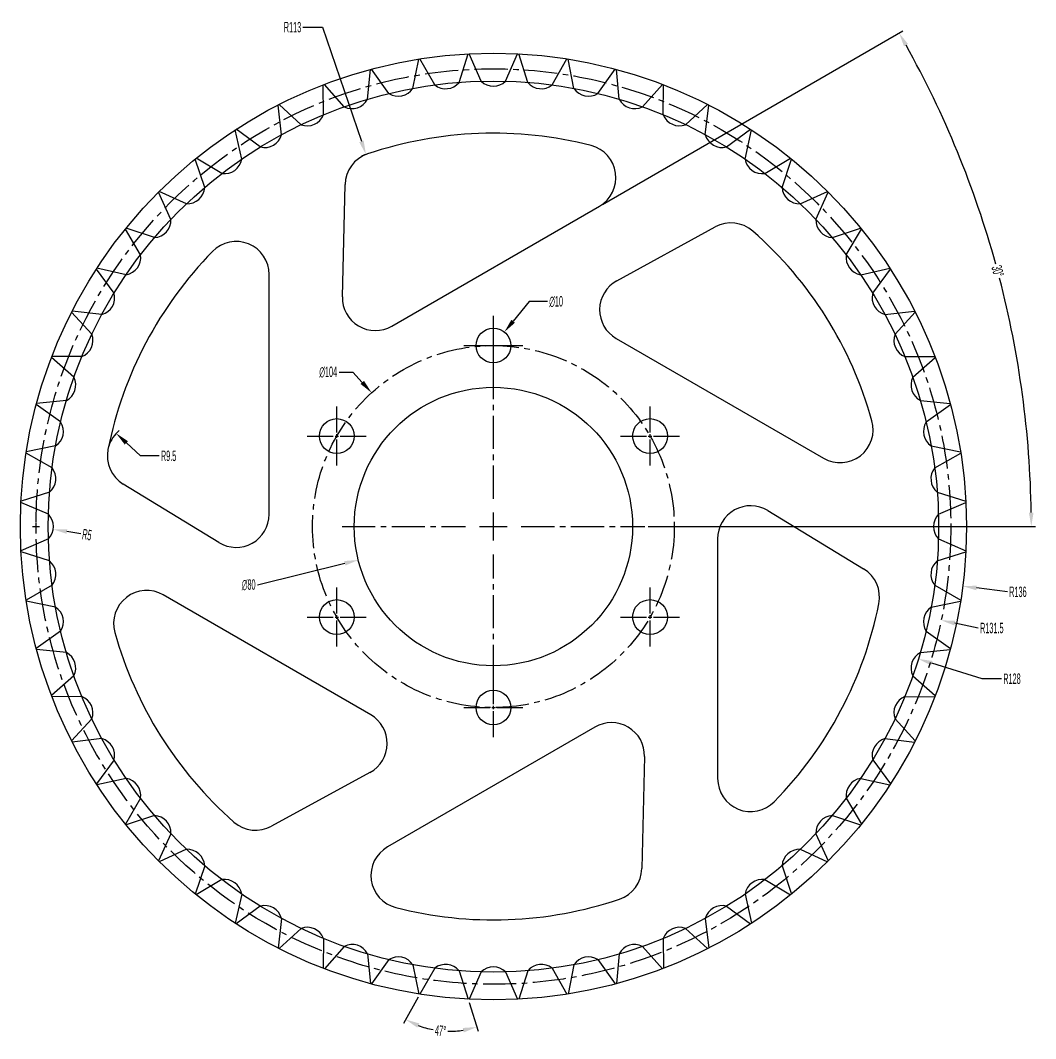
# Model space of a CAD drawing. Header units: millimetres. Extents: x 1568 to 31342, y 459 to 4403.
# Drawn here: x 15893.1 to 16185, y 4110.4 to 4402.9 of the extents above; entities that cross this region are included whole.
import ezdxf

# ---------------------------------------------------------------- set-up
doc = ezdxf.new("R2010")
doc.units = ezdxf.units.MM
doc.header["$LTSCALE"] = 0.5
doc.linetypes.add('CENTER2', pattern=[28.575, 19.05, -3.175, 3.175, -3.175])
doc.layers.add('centre line', color=3, linetype='CENTER2')
doc.layers.add('drawing', color=7, linetype='Continuous')
doc.styles.get("Standard").update_dxf_attribs({"font": 'arial.ttf', "width": 0.5})
doc.dimstyles.new('DARSHU2', dxfattribs={"dimtxt": 3, "dimasz": 4, "dimexe": 1.25, "dimexo": 1, "dimtad": 0, "dimtoh": 1, "dimdec": 1, "dimdsep": 46, "dimtxsty": 'Standard', "dimcen": 1, "dimclrd": 6, "dimclre": 6, "dimclrt": 6, "dimadec": 0, "dimazin": 0, "dimtfac": 1, "dimtdec": 1, "dimtofl": 0, "dimtmove": 0, "dimatfit": 3, "dimfxl": 1, "dimtfillclr": 256, "dimlwd": 25, "dimlwe": 25, "dimarcsym": 0})

# ---------------------------------------------------------------- blocks, each defined once
blk = doc.blocks.new('*U628')
at = {"layer": 'centre line', "color": 0, "linetype": 'CENTER2', "transparency": 16777216}
for p, q in [((0, 8), (0, 43.5)), ((-43.5, 0), (-8, 0)), ((8, 0), (43.5, 0)), ((0, -43.5), (0, -8))]:
    blk.add_line(p, q, dxfattribs=at)
at = {"layer": 'centre line', "color": 0, "linetype": 'Continuous', "transparency": 16777216}
for p, q in [((0, -4), (0, 4)), ((-4, 0), (4, 0))]:
    blk.add_line(p, q, dxfattribs=at)
blk = doc.blocks.new('*U629')
at = {"layer": 'centre line', "color": 0, "linetype": 'CENTER2', "transparency": 16777216}
for p, q in [((0, 1), (0, 8.5)), ((-8.5, 0), (-1, 0)), ((1, 0), (8.5, 0)), ((0, -8.5), (0, -1))]:
    blk.add_line(p, q, dxfattribs=at)
at = {"layer": 'centre line', "color": 0, "linetype": 'Continuous', "transparency": 16777216}
for p, q in [((-0.5, 0), (0.5, 0)), ((0, -0.5), (0, 0.5))]:
    blk.add_line(p, q, dxfattribs=at)
blk = doc.blocks.new('*U630')
at = {"layer": 'centre line', "color": 0, "linetype": 'CENTER2', "transparency": 16777216}
for p, q in [((0, 1), (0, 8.5)), ((-8.5, 0), (-1, 0)), ((1, 0), (8.5, 0)), ((0, -8.5), (0, -1))]:
    blk.add_line(p, q, dxfattribs=at)
at = {"layer": 'centre line', "color": 0, "linetype": 'Continuous', "transparency": 16777216}
for p, q in [((-0.5, 0), (0.5, 0)), ((0, -0.5), (0, 0.5))]:
    blk.add_line(p, q, dxfattribs=at)
blk = doc.blocks.new('*U631')
at = {"layer": 'centre line', "color": 0, "linetype": 'CENTER2', "transparency": 16777216}
for p, q in [((0, 1), (0, 8.5)), ((-8.5, 0), (-1, 0)), ((1, 0), (8.5, 0)), ((0, -8.5), (0, -1))]:
    blk.add_line(p, q, dxfattribs=at)
at = {"layer": 'centre line', "color": 0, "linetype": 'Continuous', "transparency": 16777216}
for p, q in [((-0.5, 0), (0.5, 0)), ((0, -0.5), (0, 0.5))]:
    blk.add_line(p, q, dxfattribs=at)
blk = doc.blocks.new('*U632')
at = {"layer": 'centre line', "color": 0, "linetype": 'CENTER2', "transparency": 16777216}
for p, q in [((0, 1), (0, 8.5)), ((-8.5, 0), (-1, 0)), ((1, 0), (8.5, 0)), ((0, -8.5), (0, -1))]:
    blk.add_line(p, q, dxfattribs=at)
at = {"layer": 'centre line', "color": 0, "linetype": 'Continuous', "transparency": 16777216}
for p, q in [((-0.5, 0), (0.5, 0)), ((0, -0.5), (0, 0.5))]:
    blk.add_line(p, q, dxfattribs=at)
blk = doc.blocks.new('*U633')
at = {"layer": 'centre line', "color": 0, "linetype": 'CENTER2', "transparency": 16777216}
for p, q in [((0, 1), (0, 8.5)), ((-8.5, 0), (-1, 0)), ((1, 0), (8.5, 0)), ((0, -8.5), (0, -1))]:
    blk.add_line(p, q, dxfattribs=at)
at = {"layer": 'centre line', "color": 0, "linetype": 'Continuous', "transparency": 16777216}
for p, q in [((-0.5, 0), (0.5, 0)), ((0, -0.5), (0, 0.5))]:
    blk.add_line(p, q, dxfattribs=at)
blk = doc.blocks.new('*U634')
at = {"layer": 'centre line', "color": 0, "linetype": 'CENTER2', "transparency": 16777216}
for p, q in [((0, 1), (0, 8.5)), ((-8.5, 0), (-1, 0)), ((1, 0), (8.5, 0)), ((0, -8.5), (0, -1))]:
    blk.add_line(p, q, dxfattribs=at)
at = {"layer": 'centre line', "color": 0, "linetype": 'Continuous', "transparency": 16777216}
for p, q in [((-0.5, 0), (0.5, 0)), ((0, -0.5), (0, 0.5))]:
    blk.add_line(p, q, dxfattribs=at)
blk = doc.blocks.new('*D635')
at = {"layer": 'centre line', "color": 6, "linetype": 'Continuous', "lineweight": 25, "transparency": 16777216}
for p, q in [((16060.42, 4350.05), (16146.82, 4399.93)), ((16073.59, 4257.52), (16184.98, 4257.52))]:
    blk.add_line(p, q, dxfattribs=at)
for start, end in [(15.4235, 29.1918), (0.8082, 14.5765)]:
    blk.add_arc((15900.16, 4257.52), 283.57, start, end, dxfattribs=at)
at = {"layer": 'centre line', "color": 6, "transparency": 16777216}
for points in [[(16147.13, 4395.5), (16148.29, 4396.16), (16145.74, 4399.3)], [(16184.37, 4261.52), (16183.04, 4261.51), (16183.73, 4257.52)]]:
    blk.add_solid(points, dxfattribs=at)
at = {"layer": 'Defpoints', "color": 0, "transparency": 16777216}
for p in [(16059.55, 4349.55), (15999.91, 4315.11), (16179.42, 4306.76), (16037.09, 4257.52), (16072.59, 4257.52)]:
    blk.add_point(p, dxfattribs=at)
at = {"layer": 'centre line', "color": 6, "transparency": 16777216, "insert": (16174.07, 4330.91), "char_height": 3, "attachment_point": 5, "rotation": 285}
blk.add_mtext('30°', dxfattribs=at)
blk = doc.blocks.new('*D636')
at = {"layer": 'centre line', "color": 6, "linetype": 'Continuous', "lineweight": 25, "transparency": 16777216}
for p, q in [((16007.49, 4122.29), (16003.25, 4114.79)), ((16022.1, 4120.76), (16024.69, 4112.54))]:
    blk.add_line(p, q, dxfattribs=at)
for start, end in [(249.3959, 259.27), (268.73, 278.6041)]:
    blk.add_arc((16016.56, 4138.32), 25.79, start, end, dxfattribs=at)
at = {"layer": 'centre line', "color": 6, "transparency": 16777216}
for points in [[(16007.2, 4113.58), (16007.77, 4114.79), (16003.86, 4115.88)], [(16020.27, 4113.47), (16020.57, 4112.18), (16024.32, 4113.73)]]:
    blk.add_solid(points, dxfattribs=at)
at = {"layer": 'Defpoints', "color": 0, "transparency": 16777216}
for p in [(16012.21, 4130.64), (16019.22, 4129.9), (16007.99, 4123.16), (16021.8, 4121.71), (16010.4, 4113.28)]:
    blk.add_point(p, dxfattribs=at)
at = {"layer": 'centre line', "color": 6, "transparency": 16777216, "insert": (16013.87, 4112.68), "char_height": 3, "attachment_point": 5, "rotation": 354}
blk.add_mtext('47°', dxfattribs=at)
blk = doc.blocks.new('*D637')
at = {"layer": 'centre line', "color": 6, "linetype": 'Continuous', "lineweight": 25, "transparency": 16777216}
for p, q in [((15974.33, 4400.98), (15979.91, 4400.98)), ((15979.91, 4400.98), (15991.15, 4368.2))]:
    blk.add_line(p, q, dxfattribs=at)
at = {"layer": 'centre line', "color": 6, "lineweight": 25, "transparency": 16777216}
for p, q in [((16028.09, 4257.52), (16030.09, 4257.52)), ((16029.09, 4256.52), (16029.09, 4258.52))]:
    blk.add_line(p, q, dxfattribs=at)
at = {"layer": 'centre line', "color": 6, "linetype": 'Continuous', "lineweight": 25, "transparency": 16777216}
blk.add_arc((16029.09, 4257.52), 113, 108.6901, 109.5546, dxfattribs=at)
at = {"layer": 'centre line', "color": 6, "transparency": 16777216}
blk.add_solid([(15991.78, 4368.41), (15990.52, 4367.98), (15992.45, 4364.41)], dxfattribs=at)
at = {"layer": 'Defpoints', "color": 0, "transparency": 16777216}
for p in [(15992.45, 4364.41), (16029.09, 4257.52)]:
    blk.add_point(p, dxfattribs=at)
at = {"layer": 'centre line', "color": 6, "transparency": 16777216, "insert": (15971.33, 4400.98), "char_height": 3, "attachment_point": 5}
blk.add_mtext('R113', dxfattribs=at)
blk = doc.blocks.new('*D638')
at = {"layer": 'centre line', "color": 6, "linetype": 'Continuous', "lineweight": 25, "transparency": 16777216}
for p, q in [((15927.6, 4277.82), (15923.57, 4281.56)), ((15932.99, 4277.82), (15927.6, 4277.82))]:
    blk.add_line(p, q, dxfattribs=at)
blk.add_arc((15927.6, 4277.82), 9.5, 129.6039, 162.6589, dxfattribs=at)
at = {"layer": 'centre line', "color": 6, "transparency": 16777216}
blk.add_solid([(15924.02, 4282.05), (15923.11, 4281.07), (15920.64, 4284.28)], dxfattribs=at)
at = {"layer": 'Defpoints', "color": 0, "transparency": 16777216}
for p in [(15920.64, 4284.28), (15927.6, 4277.82)]:
    blk.add_point(p, dxfattribs=at)
at = {"layer": 'centre line', "color": 6, "transparency": 16777216, "insert": (15935.71, 4277.82), "char_height": 3, "attachment_point": 5}
blk.add_mtext('R9.5', dxfattribs=at)
blk = doc.blocks.new('*D639')
at = {"layer": 'centre line', "color": 6, "lineweight": 25, "transparency": 16777216}
for p, q in [((16028.09, 4257.52), (16030.09, 4257.52)), ((16029.09, 4256.52), (16029.09, 4258.52))]:
    blk.add_line(p, q, dxfattribs=at)
at = {"layer": 'centre line', "color": 6, "linetype": 'Continuous', "lineweight": 25, "transparency": 16777216}
blk.add_line((16176.88, 4238.75), (16167.97, 4239.88), dxfattribs=at)
at = {"layer": 'centre line', "color": 6, "transparency": 16777216}
blk.add_solid([(16168.06, 4240.54), (16167.89, 4239.22), (16164.01, 4240.38)], dxfattribs=at)
at = {"layer": 'Defpoints', "color": 0, "transparency": 16777216}
for p in [(16029.09, 4257.52), (16164.01, 4240.38)]:
    blk.add_point(p, dxfattribs=at)
at = {"layer": 'centre line', "color": 6, "transparency": 16777216, "insert": (16179.88, 4238.75), "char_height": 3, "attachment_point": 5}
blk.add_mtext('R136', dxfattribs=at)
blk = doc.blocks.new('*D640')
at = {"layer": 'centre line', "color": 6, "lineweight": 25, "transparency": 16777216}
for p, q in [((16028.09, 4257.52), (16030.09, 4257.52)), ((16029.09, 4256.52), (16029.09, 4258.52))]:
    blk.add_line(p, q, dxfattribs=at)
at = {"layer": 'centre line', "color": 6, "linetype": 'Continuous', "lineweight": 25, "transparency": 16777216}
blk.add_line((16168.5, 4228.36), (16161.72, 4229.78), dxfattribs=at)
at = {"layer": 'centre line', "color": 6, "transparency": 16777216}
blk.add_solid([(16161.86, 4230.43), (16161.58, 4229.12), (16157.8, 4230.59)], dxfattribs=at)
at = {"layer": 'Defpoints', "color": 0, "transparency": 16777216}
for p in [(16029.09, 4257.52), (16157.8, 4230.59)]:
    blk.add_point(p, dxfattribs=at)
at = {"layer": 'centre line', "color": 6, "transparency": 16777216, "insert": (16172.38, 4228.36), "char_height": 3, "attachment_point": 5}
blk.add_mtext('R131.5', dxfattribs=at)
blk = doc.blocks.new('*D641')
at = {"layer": 'centre line', "color": 6, "lineweight": 25, "transparency": 16777216}
for p, q in [((16028.09, 4257.52), (16030.09, 4257.52)), ((16029.09, 4256.52), (16029.09, 4258.52))]:
    blk.add_line(p, q, dxfattribs=at)
at = {"layer": 'centre line', "color": 6, "linetype": 'Continuous', "lineweight": 25, "transparency": 16777216}
for p, q in [((16169.59, 4213.78), (16155.12, 4218.28)), ((16175.17, 4213.78), (16169.59, 4213.78))]:
    blk.add_line(p, q, dxfattribs=at)
at = {"layer": 'centre line', "color": 6, "transparency": 16777216}
blk.add_solid([(16155.32, 4218.92), (16154.93, 4217.65), (16151.3, 4219.47)], dxfattribs=at)
at = {"layer": 'Defpoints', "color": 0, "transparency": 16777216}
for p in [(16029.09, 4257.52), (16151.3, 4219.47)]:
    blk.add_point(p, dxfattribs=at)
at = {"layer": 'centre line', "color": 6, "transparency": 16777216, "insert": (16178.17, 4213.78), "char_height": 3, "attachment_point": 5}
blk.add_mtext('R128', dxfattribs=at)
blk = doc.blocks.new('*D642')
at = {"layer": 'centre line', "color": 6, "lineweight": 25, "transparency": 16777216}
for p, q in [((15896.59, 4257.52), (15898.59, 4257.52)), ((15897.59, 4256.52), (15897.59, 4258.52))]:
    blk.add_line(p, q, dxfattribs=at)
at = {"layer": 'centre line', "color": 6, "linetype": 'Continuous', "lineweight": 25, "transparency": 16777216}
blk.add_line((15910.43, 4255.46), (15906.48, 4256.09), dxfattribs=at)
at = {"layer": 'centre line', "color": 6, "transparency": 16777216}
blk.add_solid([(15906.58, 4256.75), (15906.37, 4255.43), (15902.53, 4256.73)], dxfattribs=at)
at = {"layer": 'Defpoints', "color": 0, "transparency": 16777216}
for p in [(15897.59, 4257.52), (15902.53, 4256.73)]:
    blk.add_point(p, dxfattribs=at)
at = {"layer": 'centre line', "color": 6, "transparency": 16777216, "insert": (15912.24, 4255.17), "char_height": 3, "attachment_point": 5, "rotation": 350.8887}
blk.add_mtext('R5', dxfattribs=at)
blk = doc.blocks.new('*D643')
at = {"layer": 'centre line', "color": 6, "lineweight": 25, "transparency": 16777216}
for p, q in [((16028.09, 4257.52), (16030.09, 4257.52)), ((16029.09, 4256.52), (16029.09, 4258.52))]:
    blk.add_line(p, q, dxfattribs=at)
at = {"layer": 'centre line', "color": 6, "linetype": 'Continuous', "lineweight": 25, "transparency": 16777216}
blk.add_line((15961.24, 4240.76), (15986.37, 4246.96), dxfattribs=at)
at = {"layer": 'centre line', "color": 6, "transparency": 16777216}
blk.add_solid([(15986.21, 4247.61), (15986.53, 4246.32), (15990.26, 4247.92)], dxfattribs=at)
at = {"layer": 'Defpoints', "color": 0, "transparency": 16777216}
for p in [(16067.92, 4267.11), (15990.26, 4247.92)]:
    blk.add_point(p, dxfattribs=at)
at = {"layer": 'centre line', "color": 6, "transparency": 16777216, "insert": (15958.73, 4240.76), "char_height": 3, "attachment_point": 5}
blk.add_mtext('∅80', dxfattribs=at)
blk = doc.blocks.new('*D644')
at = {"layer": 'centre line', "color": 6, "linetype": 'Continuous', "lineweight": 25, "transparency": 16777216}
for p, q in [((15984.7, 4301.89), (15988.7, 4301.89)), ((15988.7, 4301.89), (15991.39, 4298.93))]:
    blk.add_line(p, q, dxfattribs=at)
at = {"layer": 'centre line', "color": 6, "lineweight": 25, "transparency": 16777216}
for p, q in [((16028.09, 4257.52), (16030.09, 4257.52)), ((16029.09, 4256.52), (16029.09, 4258.52))]:
    blk.add_line(p, q, dxfattribs=at)
at = {"layer": 'centre line', "color": 6, "transparency": 16777216}
blk.add_solid([(15991.88, 4299.38), (15990.9, 4298.48), (15994.08, 4295.97)], dxfattribs=at)
at = {"layer": 'Defpoints', "color": 0, "transparency": 16777216}
for p in [(15994.08, 4295.97), (16064.09, 4219.06)]:
    blk.add_point(p, dxfattribs=at)
at = {"layer": 'centre line', "color": 6, "transparency": 16777216, "insert": (15981.6, 4301.89), "char_height": 3, "attachment_point": 5}
blk.add_mtext('∅104', dxfattribs=at)
blk = doc.blocks.new('*D645')
at = {"layer": 'centre line', "color": 6, "linetype": 'Continuous', "lineweight": 25, "transparency": 16777216}
for p, q in [((16039.35, 4322.14), (16034.77, 4316.5)), ((16044.61, 4322.14), (16039.35, 4322.14))]:
    blk.add_line(p, q, dxfattribs=at)
at = {"layer": 'centre line', "color": 6, "lineweight": 25, "transparency": 16777216}
for p, q in [((16028.09, 4309.52), (16030.09, 4309.52)), ((16029.09, 4308.52), (16029.09, 4310.52))]:
    blk.add_line(p, q, dxfattribs=at)
at = {"layer": 'centre line', "color": 6, "transparency": 16777216}
blk.add_solid([(16034.25, 4316.92), (16035.28, 4316.08), (16032.24, 4313.4)], dxfattribs=at)
at = {"layer": 'Defpoints', "color": 0, "transparency": 16777216}
for p in [(16032.24, 4313.4), (16025.94, 4305.64)]:
    blk.add_point(p, dxfattribs=at)
at = {"layer": 'centre line', "color": 6, "transparency": 16777216, "insert": (16047.12, 4322.14), "char_height": 3, "attachment_point": 5}
blk.add_mtext('∅10', dxfattribs=at)

msp = doc.modelspace()

# ---------------------------------------------------------------- linework, layer by layer
at = {"layer": 'centre line'}
for radius in [131.5, 52]:
    msp.add_circle((16029.09, 4257.518), radius, dxfattribs=at)
at = {"layer": 'drawing'}
for p, q in [((16005.932, 4383.405), (16007.644, 4391.816)), ((16012.212, 4384.4), (16007.985, 4391.87)), ((16019.218, 4385.136), (16021.799, 4393.322)), ((16025.567, 4385.469), (16022.145, 4393.34)), ((16032.612, 4385.469), (16036.034, 4393.34)), ((16038.961, 4385.136), (16036.38, 4393.322)), ((16045.967, 4384.4), (16050.194, 4391.87)), ((16052.247, 4383.405), (16050.535, 4391.816)), ((15992.9, 4380.295), (15993.723, 4388.839)), ((15999.041, 4381.941), (15994.057, 4388.928)), ((16059.138, 4381.941), (16064.122, 4388.928)), ((16065.279, 4380.295), (16064.456, 4388.839)), ((15980.265, 4375.84), (15980.19, 4384.422)), ((15986.2, 4378.118), (15980.513, 4384.546)), ((16071.979, 4378.118), (16077.666, 4384.546)), ((16077.914, 4375.84), (16077.989, 4384.422)), ((15968.164, 4370.088), (15967.193, 4378.616)), ((15973.829, 4372.974), (15967.501, 4378.773)), ((16084.35, 4372.974), (16090.678, 4378.773)), ((16090.015, 4370.088), (16090.986, 4378.616)), ((15956.731, 4363.103), (15954.874, 4371.482)), ((15962.063, 4366.565), (15955.164, 4371.671)), ((16096.116, 4366.565), (16103.015, 4371.671)), ((16101.448, 4363.103), (16103.305, 4371.482)), ((15946.091, 4354.961), (15943.368, 4363.1)), ((15951.032, 4358.962), (15943.636, 4363.318)), ((16107.147, 4358.962), (16114.543, 4363.318)), ((16112.088, 4354.961), (16114.811, 4363.1)), ((15936.36, 4345.752), (15932.801, 4353.562)), ((15940.855, 4350.247), (15933.045, 4353.806)), ((15985.66, 4323.562), (15986.426, 4355.785)), ((16117.324, 4350.247), (16125.134, 4353.806)), ((16121.819, 4345.752), (16125.378, 4353.562)), ((15999.907, 4315.109), (16059.552, 4349.545)), ((15927.645, 4335.575), (15923.289, 4342.971)), ((15931.646, 4340.516), (15923.507, 4343.239)), ((16064.571, 4328.151), (16092.86, 4343.599)), ((16126.533, 4340.516), (16134.672, 4343.239)), ((16130.534, 4335.575), (16134.89, 4342.971)), ((15920.042, 4324.544), (15914.936, 4331.443)), ((15923.504, 4329.876), (15915.125, 4331.733)), ((15964.622, 4261.041), (15964.622, 4329.913)), ((16134.675, 4329.876), (16143.054, 4331.733)), ((16138.138, 4324.544), (16143.243, 4331.443)), ((15913.633, 4312.778), (15907.834, 4319.106)), ((15916.519, 4318.443), (15907.991, 4319.414)), ((16141.66, 4318.443), (16150.188, 4319.414)), ((16144.546, 4312.778), (16150.345, 4319.106)), ((16064.374, 4311.586), (16124.019, 4277.15)), ((15910.767, 4306.342), (15902.185, 4306.417)), ((16147.412, 4306.342), (16155.994, 4306.417)), ((15908.489, 4300.407), (15902.061, 4306.094)), ((16149.69, 4300.407), (16156.118, 4306.094)), ((15904.666, 4287.566), (15897.679, 4292.55)), ((15906.312, 4293.707), (15897.768, 4292.884)), ((16151.867, 4293.707), (16160.411, 4292.884)), ((16153.513, 4287.566), (16160.5, 4292.55)), ((15903.202, 4280.675), (15894.791, 4278.963)), ((16154.977, 4280.675), (16163.388, 4278.963)), ((15902.207, 4274.395), (15894.737, 4278.622)), ((16155.972, 4274.395), (16163.442, 4278.622)), ((15950.178, 4252.929), (15922.655, 4269.703)), ((15901.471, 4267.389), (15893.285, 4264.808)), ((16156.708, 4267.389), (16164.894, 4264.808)), ((15901.138, 4261.04), (15893.267, 4264.462)), ((16157.041, 4261.04), (16164.912, 4264.462)), ((16108.001, 4262.106), (16135.524, 4245.332)), ((15901.138, 4253.995), (15893.267, 4250.573)), ((16093.557, 4253.994), (16093.557, 4185.122)), ((16157.041, 4253.995), (16164.912, 4250.573)), ((15901.471, 4247.646), (15893.285, 4250.227)), ((16156.708, 4247.646), (16164.894, 4250.227)), ((15902.207, 4240.64), (15894.737, 4236.413)), ((16155.972, 4240.64), (16163.442, 4236.413)), ((15903.202, 4234.36), (15894.791, 4236.072)), ((15993.805, 4203.449), (15934.16, 4237.885)), ((16154.977, 4234.36), (16163.388, 4236.072)), ((15904.666, 4227.469), (15897.679, 4222.485)), ((16153.513, 4227.469), (16160.5, 4222.485)), ((15906.312, 4221.328), (15897.768, 4222.151)), ((16151.867, 4221.328), (16160.411, 4222.151)), ((15908.489, 4214.628), (15902.061, 4208.941)), ((16149.69, 4214.628), (16156.118, 4208.941)), ((15910.767, 4208.693), (15902.185, 4208.618)), ((16147.412, 4208.693), (16155.994, 4208.618)), ((15913.633, 4202.257), (15907.834, 4195.929)), ((16144.546, 4202.257), (16150.345, 4195.929)), ((16058.272, 4199.926), (15998.627, 4165.49)), ((15916.519, 4196.592), (15907.991, 4195.621)), ((16141.66, 4196.592), (16150.188, 4195.621)), ((15920.042, 4190.491), (15914.936, 4183.592)), ((16072.519, 4191.473), (16071.753, 4159.25)), ((16138.138, 4190.491), (16143.243, 4183.592)), ((15993.608, 4186.884), (15965.319, 4171.436)), ((15923.504, 4185.159), (15915.125, 4183.302)), ((16134.675, 4185.159), (16143.054, 4183.302)), ((15927.645, 4179.46), (15923.289, 4172.064)), ((16130.534, 4179.46), (16134.89, 4172.064)), ((15931.646, 4174.519), (15923.507, 4171.796)), ((16126.533, 4174.519), (16134.672, 4171.796)), ((15936.36, 4169.283), (15932.801, 4161.473)), ((16121.819, 4169.283), (16125.378, 4161.473)), ((15940.855, 4164.788), (15933.045, 4161.229)), ((16117.324, 4164.788), (16125.134, 4161.229)), ((15946.091, 4160.074), (15943.368, 4151.935)), ((16112.088, 4160.074), (16114.811, 4151.935)), ((15951.032, 4156.073), (15943.636, 4151.717)), ((16107.147, 4156.073), (16114.543, 4151.717)), ((15956.731, 4151.932), (15954.874, 4143.553)), ((16101.448, 4151.932), (16103.305, 4143.553)), ((15962.063, 4148.47), (15955.164, 4143.364)), ((16096.116, 4148.47), (16103.015, 4143.364)), ((15968.164, 4144.947), (15967.193, 4136.419)), ((16090.015, 4144.947), (16090.986, 4136.419)), ((15973.829, 4142.061), (15967.501, 4136.262)), ((16084.35, 4142.061), (16090.678, 4136.262)), ((15980.265, 4139.195), (15980.19, 4130.613)), ((15986.2, 4136.917), (15980.513, 4130.489)), ((16071.979, 4136.917), (16077.666, 4130.489)), ((16077.914, 4139.195), (16077.989, 4130.613)), ((15992.9, 4134.74), (15993.723, 4126.196)), ((16065.279, 4134.74), (16064.456, 4126.196)), ((15999.041, 4133.094), (15994.057, 4126.107)), ((16005.932, 4131.63), (16007.644, 4123.219)), ((16052.247, 4131.63), (16050.535, 4123.219)), ((16059.138, 4133.094), (16064.122, 4126.107)), ((16012.212, 4130.635), (16007.985, 4123.165)), ((16019.218, 4129.899), (16021.799, 4121.713)), ((16025.567, 4129.566), (16022.145, 4121.695)), ((16032.612, 4129.566), (16036.034, 4121.695)), ((16038.961, 4129.899), (16036.38, 4121.713)), ((16045.967, 4130.635), (16050.194, 4123.165))]:
    msp.add_line(p, q, dxfattribs=at)
for centre, radius in [((16029.09, 4257.518), 136), ((16029.09, 4257.518), 128), ((16029.09, 4309.518), 5), ((16029.09, 4257.518), 40), ((15984.056, 4283.518), 5), ((16074.123, 4283.518), 5), ((15984.056, 4231.518), 5), ((16074.123, 4231.518), 5), ((16029.09, 4205.518), 5)]:
    msp.add_circle(centre, radius, dxfattribs=at)
for centre, radius, start, end in [((16029.09, 4389.018), 5, 225.21017, 314.78983), ((16001.749, 4386.144), 5, 237.21017, 326.78983), ((16015.344, 4388.297), 5, 231.21017, 320.78983), ((16042.835, 4388.297), 5, 219.21017, 308.78983), ((16056.43, 4386.144), 5, 213.21017, 302.78983), ((15988.454, 4382.581), 5, 243.21017, 332.78983), ((16069.725, 4382.581), 5, 207.21017, 296.78983), ((15975.604, 4377.649), 5, 249.21017, 338.78983), ((16082.575, 4377.649), 5, 201.21017, 290.78983), ((15963.34, 4371.4), 5, 255.21017, 344.78983), ((16029.09, 4257.518), 113, 75.61522, 108.69008), ((16094.84, 4371.4), 5, 195.21017, 284.78983), ((16054.802, 4357.773), 9.5, 300, 75.61522), ((15951.796, 4363.903), 5, 261.21017, 350.78983), ((15995.923, 4355.56), 9.5, 108.69008, 178.63811), ((16106.383, 4363.903), 5, 189.21017, 278.78983), ((15941.099, 4355.241), 5, 267.21017, 356.78983), ((16117.08, 4355.241), 5, 183.21017, 272.78983), ((15931.366, 4345.508), 5, 273.21017, 2.78983), ((16097.413, 4335.262), 9.5, 48.69008, 118.63811), ((16126.813, 4345.508), 5, 177.21017, 266.78983), ((16029.09, 4257.518), 113, 15.61522, 48.69008), ((15955.122, 4329.913), 9.5, 0, 135.61522), ((16029.09, 4257.518), 113, 135.61522, 168.69008), ((15922.704, 4334.811), 5, 279.21017, 8.78983), ((16135.475, 4334.811), 5, 171.21017, 260.78983), ((16069.124, 4319.813), 9.5, 118.63811, 240), ((15915.207, 4323.268), 5, 285.21017, 14.78983), ((16142.972, 4323.268), 5, 165.21017, 254.78983), ((15995.157, 4323.336), 9.5, 178.63811, 300), ((15908.958, 4311.003), 5, 291.21017, 20.78983), ((16149.221, 4311.003), 5, 159.21017, 248.78983), ((15904.026, 4298.153), 5, 297.21017, 26.78983), ((16154.153, 4298.153), 5, 153.21017, 242.78983), ((15900.463, 4284.858), 5, 303.21017, 32.78983), ((16128.769, 4285.377), 9.5, 240, 15.61522), ((16157.716, 4284.858), 5, 147.21017, 236.78983), ((15927.599, 4277.816), 9.5, 168.69008, 238.63811), ((15898.31, 4271.263), 5, 309.21017, 38.78983), ((16159.869, 4271.263), 5, 141.21017, 230.78983), ((16103.057, 4253.994), 9.5, 58.63811, 180), ((15897.59, 4257.518), 5, 315.21017, 44.78983), ((15955.122, 4261.041), 9.5, 238.63811, 0), ((16160.59, 4257.518), 5, 135.21017, 224.78983), ((15898.31, 4243.772), 5, 321.21017, 50.78983), ((16130.58, 4237.219), 9.5, 348.69008, 58.63811), ((16159.869, 4243.772), 5, 129.21017, 218.78983), ((15929.41, 4229.658), 9.5, 60, 195.61522), ((15900.463, 4230.177), 5, 327.21017, 56.78983), ((16029.09, 4257.518), 113, 315.61522, 348.69008), ((16157.716, 4230.177), 5, 123.21017, 212.78983), ((16029.09, 4257.518), 113, 195.61522, 228.69008), ((15904.026, 4216.882), 5, 333.21017, 62.78983), ((16154.153, 4216.882), 5, 117.21017, 206.78983), ((15908.958, 4204.032), 5, 339.21017, 68.78983), ((16149.221, 4204.032), 5, 111.21017, 200.78983), ((15989.055, 4195.222), 9.5, 298.63811, 60), ((16063.022, 4191.699), 9.5, 358.63811, 120), ((15915.207, 4191.768), 5, 345.21017, 74.78983), ((16142.972, 4191.768), 5, 105.21017, 194.78983), ((15922.704, 4180.224), 5, 351.21017, 80.78983), ((16103.057, 4185.122), 9.5, 180, 315.61522), ((16135.475, 4180.224), 5, 99.21017, 188.78983), ((15931.366, 4169.527), 5, 357.21017, 86.78983), ((15960.766, 4179.773), 9.5, 228.69008, 298.63811), ((16126.813, 4169.527), 5, 93.21017, 182.78983), ((15941.099, 4159.794), 5, 3.21017, 92.78983), ((16003.377, 4157.262), 9.5, 120, 255.61522), ((16117.08, 4159.794), 5, 87.21017, 176.78983), ((16062.256, 4159.475), 9.5, 288.69008, 358.63811), ((15951.796, 4151.132), 5, 9.21017, 98.78983), ((16106.383, 4151.132), 5, 81.21017, 170.78983), ((15963.34, 4143.635), 5, 15.21017, 104.78983), ((16029.09, 4257.518), 113, 255.61522, 288.69008), ((16094.84, 4143.635), 5, 75.21017, 164.78983), ((15975.604, 4137.386), 5, 21.21017, 110.78983), ((16082.575, 4137.386), 5, 69.21017, 158.78983), ((15988.454, 4132.454), 5, 27.21017, 116.78983), ((16069.725, 4132.454), 5, 63.21017, 152.78983), ((16001.749, 4128.891), 5, 33.21017, 122.78983), ((16056.43, 4128.891), 5, 57.21017, 146.78983), ((16015.344, 4126.738), 5, 39.21017, 128.78983), ((16029.09, 4126.018), 5, 45.21017, 134.78983), ((16042.835, 4126.738), 5, 51.21017, 140.78983), ((16029.09, 4126.018), 5, 178.21017, 178.91066), ((16029.09, 4126.018), 5, 1.08934, 1.78983)]:
    msp.add_arc(centre, radius, start, end, dxfattribs=at)

# ---------------------------------------------------------------- block references
at = {"layer": 'centre line', "linetype": 'CENTER2'}
for name, p in [('*U631', (16029.09, 4309.518)), ('*U628', (16029.09, 4257.518)), ('*U630', (15984.056, 4283.518)), ('*U632', (16074.123, 4283.518)), ('*U629', (15984.056, 4231.518)), ('*U633', (16074.123, 4231.518)), ('*U634', (16029.09, 4205.518))]:
    msp.add_blockref(name, p, dxfattribs=at)

# ---------------------------------------------------------------- dimensions: what is measured, and where the dimension line sits
at = {"layer": 'centre line'}
for center, mpoint, picture, middle in [((16029.09, 4257.518), (15992.448, 4364.412), '*D637', (15971.331, 4400.977)), ((15927.599, 4277.816), (15920.635, 4284.277), '*D638', (15935.706, 4277.816)), ((16029.09, 4257.518), (16164.006, 4240.382), '*D639', (16176.881, 4238.747)), ((16029.09, 4257.518), (16157.804, 4230.594), '*D640', (16168.496, 4228.358)), ((16029.09, 4257.518), (16151.305, 4219.472), '*D641', (16178.172, 4213.78))]:
    dim = msp.add_radius_dim(center=center, mpoint=mpoint, dimstyle='DARSHU2', dxfattribs=at)
    dim.commit()
    dim.dimension.update_dxf_attribs({"geometry": picture, "text_midpoint": middle, "dimtype": 164})
for base, line1, line2, picture, middle in [((16179.422, 4306.76), ((16037.09, 4257.518), (16072.59, 4257.518)), ((15999.907, 4315.109), (16059.552, 4349.545)), '*D635', (16174.068, 4330.912)), ((16010.396, 4113.283), ((16019.218, 4129.899), (16021.799, 4121.713)), ((16012.212, 4130.635), (16007.985, 4123.165)), '*D636', (16013.866, 4112.676))]:
    dim = msp.add_angular_dim_2l(base=base, line1=line1, line2=line2, dimstyle='DARSHU2', dxfattribs=at)
    dim.commit()
    dim.dimension.update_dxf_attribs({"geometry": picture, "text_midpoint": middle})
for p1, p2, picture, middle in [((16025.936, 4305.637), (16032.243, 4313.398), '*D645', (16047.118, 4322.139)), ((16067.922, 4267.111), (15990.257, 4247.924), '*D643', (15961.244, 4240.757))]:
    dim = msp.add_diameter_dim_2p(p1=p1, p2=p2, dimstyle='DARSHU2', dxfattribs=at)
    dim.commit()
    dim.dimension.update_dxf_attribs({"geometry": picture, "text_midpoint": middle, "dimtype": 163})
dim = msp.add_diameter_dim_2p(p1=(16064.095, 4219.065), p2=(15994.084, 4295.97), dimstyle='DARSHU2', dxfattribs=at)
dim.commit()
dim.dimension.update_dxf_attribs({"geometry": '*D644', "text_midpoint": (15981.604, 4301.886)})
dim = msp.add_radius_dim(center=(15897.59, 4257.518), mpoint=(15902.526, 4256.726), dimstyle='DARSHU2', dxfattribs=at)
dim.commit()
dim.dimension.update_dxf_attribs({"geometry": '*D642', "text_midpoint": (15912.242, 4255.168)})

doc.saveas('drawing.dxf')
